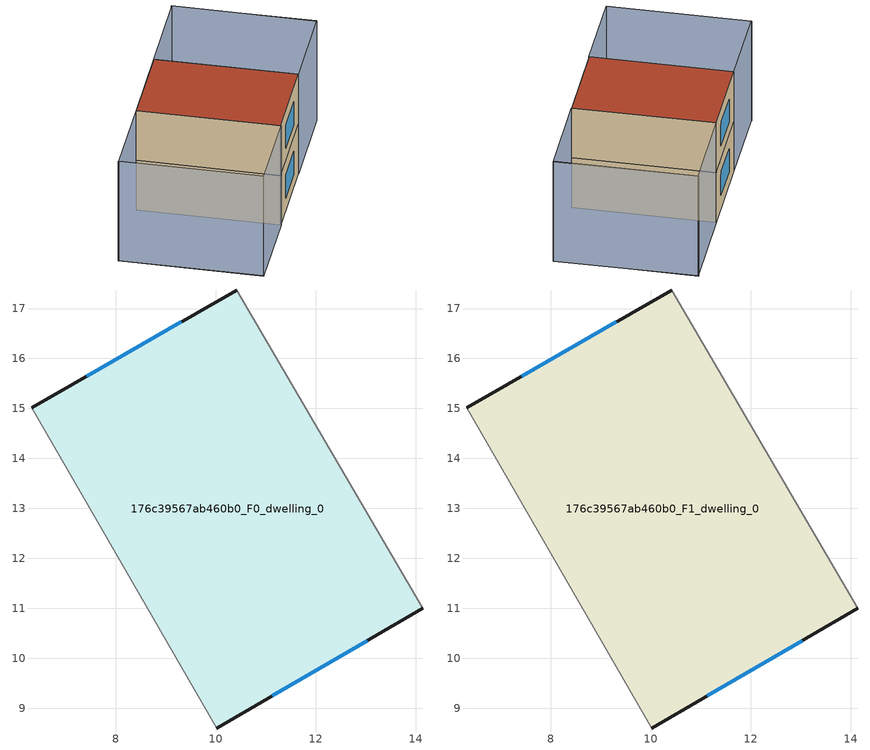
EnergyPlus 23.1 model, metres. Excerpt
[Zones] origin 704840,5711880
176c39567ab460b0_F0_dwelling_0
 floor ground (EU_floor_Construction): 10.42,17.37 14.15,11 10.02,8.6 6.31,15.01 z0
 wall outside (EU_wall_Construction): 10.42,17.37 6.31,15.01 / 10.02,8.6 14.15,11 z0:3
 wall adiabatic (EU_wall_Construction): 14.15,11 10.42,17.37 / 6.31,15.01 10.02,8.6 z0:3
 window (EU_Window_Construction): 9.31,16.73 7.42,15.65 / 11.13,9.25 13.03,10.35 z0.81:2.19
176c39567ab460b0_F1_dwelling_0
 floor to 176c39567ab460b0_F0_dwelling_0 (EU_floor_Construction): 10.42,17.37 14.15,11 10.02,8.6 6.31,15.01 z3
 wall outside (EU_wall_Construction): 10.42,17.37 6.31,15.01 / 10.02,8.6 14.15,11 z3:6
 wall adiabatic (EU_wall_Construction): 14.15,11 10.42,17.37 / 6.31,15.01 10.02,8.6 z3:6
 window (EU_Window_Construction): 9.31,16.73 7.42,15.65 / 11.13,9.25 13.03,10.35 z3.81:5.19
 roof outside (EU_roof_Construction): 14.15,11 10.42,17.37 6.31,15.01 10.02,8.6 z6
shading: 2.27,12.69 5.98,6.25 / 18.39,13.46 14.67,19.89 / 2.27,12.67 6.31,15.01 / 6.31,15.01 10.02,8.59 / 10.02,8.59 5.98,6.26 / 5.98,6.26 2.27,12.67 / 14.68,19.86 18.41,13.47 / 18.41,13.47 14.15,10.98 / 14.15,10.98 10.42,17.37 / 10.42,17.37 14.68,19.86 z0:6
[Building]
EU S2 Campaign: North Axis=0; Terrain=City; Solar Distribution=FullExterior
[Site:Location]
London: Latitude=51.5; Longitude=-0.5; Time Zone=0; Elevation=25
[SizingPeriod:WeatherFileDays]
AnnualSizingPeriod: Begin Month=1; Begin Day of Month=1; End Month=12; End Day of Month=31; Day of Week for Start Day=Monday; Use Weather File Daylight Saving Period=No; Use Weather File Rain and Snow Indicators=No
[MATERIAL]
EU_InternalMass_Material: Roughness=MediumRough; Thickness=0.1; Conductivity=1; Density=1800; Specific Heat=900; Thermal Absorptance=0.9; Solar Absorptance=0.7; Visible Absorptance=0.7
[MATERIAL:NOMASS] Roughness=MediumRough; Thermal Absorptance=0.9; Solar Absorptance=0.7; Visible Absorptance=0.7
Name | Thermal Resistance
EU_wall_NoMass | 0.555556
EU_roof_NoMass | 0.510204
EU_floor_NoMass | 1.68919
[WINDOWMATERIAL:SIMPLEGLAZINGSYSTEM]
EU_Window_SimpleGlazing: UFactor=3.96; Solar Heat Gain Coefficient=0.85; Visible Transmittance=0.85
[CONSTRUCTION]
EU_wall_Construction: EU_wall_NoMass
EU_roof_Construction: EU_roof_NoMass
EU_floor_Construction: EU_floor_NoMass
EU_Window_Construction: EU_Window_SimpleGlazing
EU_InternalMass_Construction: EU_InternalMass_Material
[ZONE] Type=1; Multiplier=1; Ceiling Height=autocalculate; Volume=105.446; Floor Area=autocalculate; Part of Total Floor Area=Yes
176c39567ab460b0_F0_dwelling_0; 176c39567ab460b0_F1_dwelling_0
[INTERNALMASS] Construction=EU_InternalMass_Construction; Surface Area=35.1486
Name | Zone or ZoneList
176c39567ab460b0_F0_dwelling_0_EU_InternalMass | 176c39567ab460b0_F0_dwelling_0
176c39567ab460b0_F1_dwelling_0_EU_InternalMass | 176c39567ab460b0_F1_dwelling_0
[OTHEREQUIPMENT] Fuel Type=Electricity; Design Level Calculation Method=Watts/Area; Power per Zone Floor Area=1; Fraction Latent=0; Fraction Radiant=0; Fraction Lost=0; Carbon Dioxide Generation Rate=0; EndUse Subcategory=EU_Step8_InternalGains
Name | Zone or ZoneList or Space or SpaceList | Schedule
EU_Step8_InternalGain_176c39567ab460b0_F0_dwelling_0_f000 | 176c39567ab460b0_F0_dwelling_0 | EU_Step8_GainSchedule_176c39567ab460b0_F0_dwelling_0_f000
EU_Step8_InternalGain_176c39567ab460b0_F1_dwelling_0_f000 | 176c39567ab460b0_F1_dwelling_0 | EU_Step8_GainSchedule_176c39567ab460b0_F1_dwelling_0_f000
[ZONEVENTILATION:DESIGNFLOWRATE] Schedule=EU_AlwaysOn; Design Flow Rate Calculation Method=AirChanges/Hour; Air Changes per Hour=0.48; Ventilation Type=Natural; Fan Pressure Rise=0; Fan Total Efficiency=1; Constant Term Coefficient=1; Temperature Term Coefficient=0; Velocity Term Coefficient=0; Velocity Squared Term Coefficient=0; Minimum Indoor Temperature=-100; Maximum Indoor Temperature=100; Delta Temperature=-100; Minimum Outdoor Temperature=-100; Maximum Outdoor Temperature=100; Maximum Wind Speed=40
Name | Zone or ZoneList or Space or SpaceList
EU_ConstantAir_176c39567ab460b0_F0_dwelling_0 | 176c39567ab460b0_F0_dwelling_0
EU_ConstantAir_176c39567ab460b0_F1_dwelling_0 | 176c39567ab460b0_F1_dwelling_0
[HVACTEMPLATE:THERMOSTAT] Constant Heating Setpoint=20; Constant Cooling Setpoint=50
EU_HeatOnly_176c39567ab460b0_F0_dwelling_0; EU_HeatOnly_176c39567ab460b0_F1_dwelling_0
[HVACTEMPLATE:ZONE:IDEALLOADSAIRSYSTEM] System Availability Schedule=EU_AlwaysOn; Maximum Heating Supply Air Temperature=50; Minimum Cooling Supply Air Temperature=13; Maximum Heating Supply Air Humidity Ratio=0.0156; Minimum Cooling Supply Air Humidity Ratio=0.0077; Heating Limit=NoLimit; Cooling Limit=NoLimit; Heating Availability Schedule=EU_AlwaysOn; Cooling Availability Schedule=EU_CoolingOff; Dehumidification Control Type=ConstantSensibleHeatRatio; Cooling Sensible Heat Ratio=0.7; Dehumidification Setpoint=60; Humidification Control Type=None; Humidification Setpoint=30; Outdoor Air Method=None; Outdoor Air Flow Rate per Person=0.00944; Outdoor Air Flow Rate per Zone Floor Area=0; Outdoor Air Flow Rate per Zone=0; Demand Controlled Ventilation Type=None; Outdoor Air Economizer Type=NoEconomizer; Heat Recovery Type=None; Sensible Heat Recovery Effectiveness=0.7; Latent Heat Recovery Effectiveness=0.65
Name | Template Thermostat
176c39567ab460b0_F0_dwelling_0 | EU_HeatOnly_176c39567ab460b0_F0_dwelling_0
176c39567ab460b0_F1_dwelling_0 | EU_HeatOnly_176c39567ab460b0_F1_dwelling_0
[SIZING:ZONE] Zone Cooling Design Supply Air Temperature Input Method=SupplyAirTemperature; Zone Cooling Design Supply Air Temperature=13; Zone Heating Design Supply Air Temperature Input Method=SupplyAirTemperature; Zone Heating Design Supply Air Temperature=50; Zone Cooling Design Supply Air Humidity Ratio=0.008; Zone Heating Design Supply Air Humidity Ratio=0.008; Cooling Design Air Flow Method=DesignDay; Cooling Design Air Flow Rate=0; Cooling Minimum Air Flow per Zone Floor Area=0.000762; Cooling Minimum Air Flow=0; Cooling Minimum Air Flow Fraction=0.2; Heating Design Air Flow Method=DesignDay; Heating Design Air Flow Rate=0; Heating Maximum Air Flow per Zone Floor Area=0.002032; Heating Maximum Air Flow=0.141576; Heating Maximum Air Flow Fraction=0.3; Account for Dedicated Outdoor Air System=No; Dedicated Outdoor Air System Control Strategy=NeutralSupplyAir; Dedicated Outdoor Air Low Setpoint Temperature for Design=autosize; Dedicated Outdoor Air High Setpoint Temperature for Design=autosize; Zone Load Sizing Method=Sensible Load Only No Latent Load; Zone Latent Cooling Design Supply Air Humidity Ratio Input Method=HumidityRatioDifference; Zone Cooling Design Supply Air Humidity Ratio Difference=0.005; Zone Latent Heating Design Supply Air Humidity Ratio Input Method=HumidityRatioDifference; Zone Humidification Design Supply Air Humidity Ratio Difference=0.005
176c39567ab460b0_F0_dwelling_0; 176c39567ab460b0_F1_dwelling_0
[SCHEDULE:CONSTANT]
Name | Hourly Value
EU_AlwaysOn | 1
EU_CoolingOff | 0
[SCHEDULE:FILE] Column Number=1; Rows to Skip at Top=0; Number of Hours of Data=8760; Column Separator=Comma; Interpolate to Timestep=No; Minutes per Item=60; Adjust Schedule for Daylight Savings=Yes
Name | File
EU_Step8_GainSchedule_176c39567ab460b0_F0_dwelling_0_f000 | ../../schedules/176c39567ab460b0/176c39567ab460b0_F0_dwelling_0_f000_gain.csv
EU_Step8_GainSchedule_176c39567ab460b0_F1_dwelling_0_f000 | ../../schedules/176c39567ab460b0/176c39567ab460b0_F1_dwelling_0_f000_gain.csv
